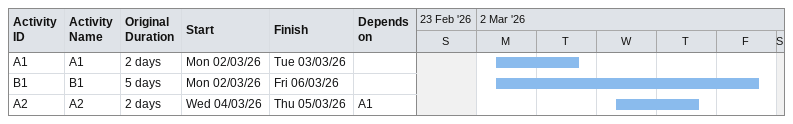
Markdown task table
| ID | Task | Original duration | Start | Finish | Predecessors |
|---|---|---|---|---|---|
| A1 | A1 | 2d | 2026-03-02 | 2026-03-03 |  |
| B1 | B1 | 5d | 2026-03-02 | 2026-03-06 |  |
| A2 | A2 | 2d | 2026-03-04 | 2026-03-05 | A1 |
